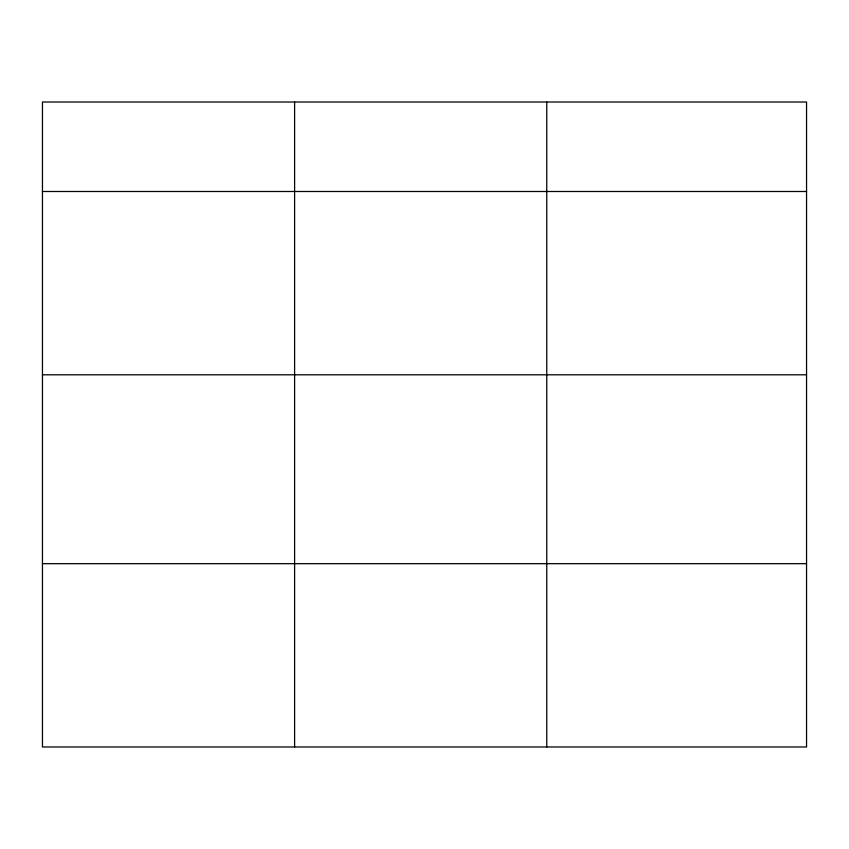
<?xml version="1.0" encoding="UTF-8"?>
<svg xmlns="http://www.w3.org/2000/svg" width="849" height="849" viewBox="0 0 849 849"><rect width="100%" height="100%" fill="white"/><g stroke="black" fill="none" stroke-linecap="round" stroke-linejoin="round"><path stroke-width="1.27" d="M806.55 374.802L806.55 102.018L42.45 102.018L42.45 746.982L806.55 746.982L806.55 374.802L42.45 374.802M42.45 191.492L806.55 191.492M42.45 563.672L806.55 563.672M546.756 102.018L546.756 746.982M294.603 102.018L294.603 746.982"/></g></svg>
